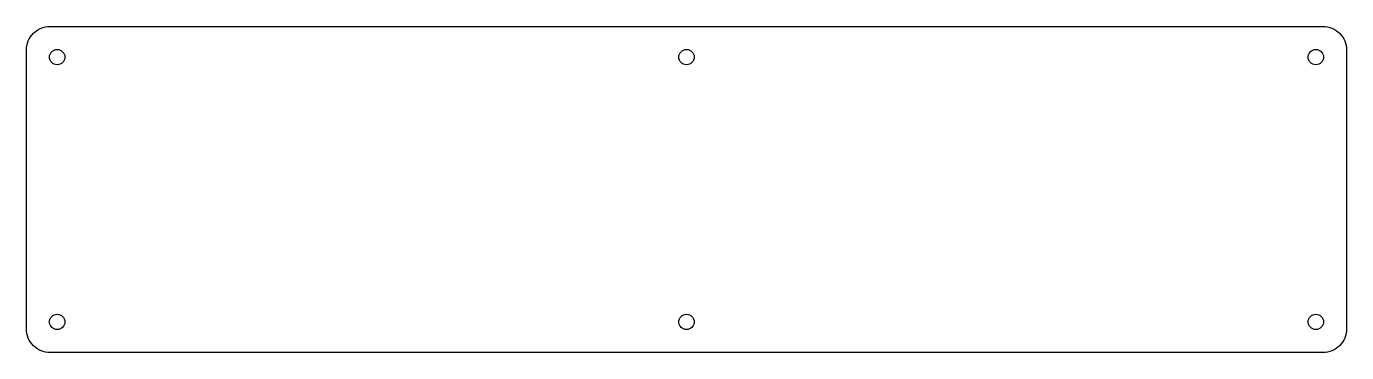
# Model space of a CAD drawing. Header units: millimetres. Extents: x -140 to 140, y -35 to 35.
import ezdxf

# ---------------------------------------------------------------- set-up
doc = ezdxf.new("R2010")
doc.units = ezdxf.units.MM
doc.layers.get('0').update_dxf_attribs({"linetype": 'CONTINUOUS'})

msp = doc.modelspace()

# ---------------------------------------------------------------- linework, layer by layer
for points in [[(-134.5, -34.5, -0.414214), (-139.5, -29.5), (-139.5, 29.5, -0.414214), (-134.5, 34.5), (134.5, 34.5, -0.414214), (139.5, 29.5), (139.5, -29.5, -0.414214), (134.5, -34.5)], [(-139.5, -29.5), (-139.5, 29.5, -0.414214), (-134.5, 34.5), (134.5, 34.5, -0.414214), (139.5, 29.5), (139.5, -29.5, -0.414214), (134.5, -34.5), (-134.5, -34.5, -0.414214)]]:
    msp.add_lwpolyline(points, format="xyb", close=True)
for centre, radius in [((-133, 28), 1.62), ((-133, 28), 1.62), ((0, 28), 1.62), ((0, 28), 1.62), ((133, 28), 1.63), ((133, 28), 1.62), ((-133, -28), 1.63), ((-133, -28), 1.62), ((0, -28), 1.63), ((0, -28), 1.62), ((133, -28), 1.62), ((133, -28), 1.62)]:
    msp.add_circle(centre, radius)

doc.saveas('drawing.dxf')
